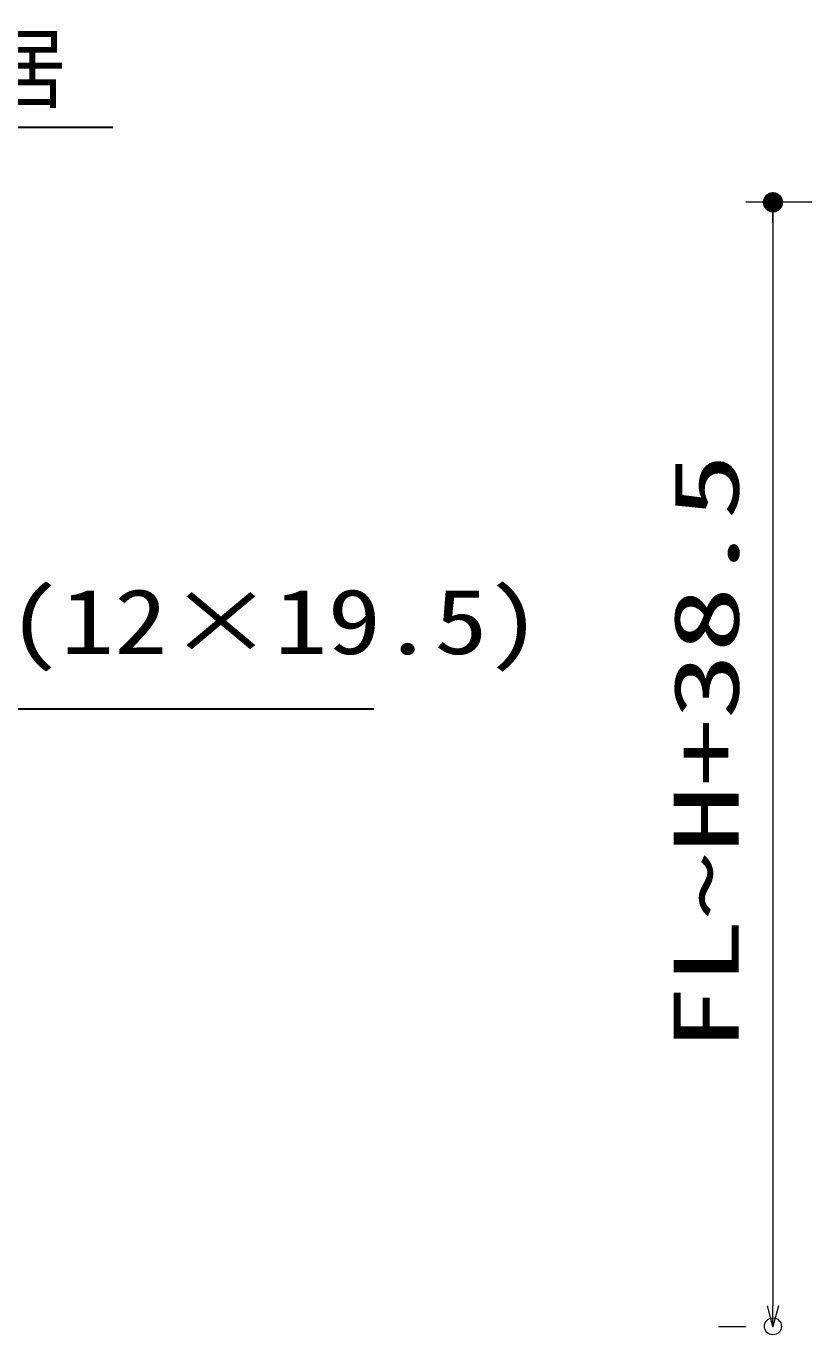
# Model space of a CAD drawing. Units: millimetres, scale not verified. Extents: x -1306 to 1306, y -607 to 607.
# Drawn here: x -117.9 to -3.4, y -392.3 to -199.6 of the extents above; entities that cross this region are included whole.
import ezdxf
from ezdxf.enums import TextEntityAlignment as Align

# ---------------------------------------------------------------- set-up
doc = ezdxf.new("R2010")
doc.units = ezdxf.units.MM
doc.header["$LTSCALE"] = 5
doc.header["$PDMODE"] = 32
doc.header["$PDSIZE"] = 2.5
for name, color, linetype, lineweight in [('0-D_線(白)', 7, 'Continuous', 30), ('1-1_寸法線', 3, 'Continuous', 13), ('1-4_DEFPOINTS', 7, 'Continuous', 5), ('1-5_0', 3, 'Continuous', 25)]:
    doc.layers.add(name, color=color, linetype=linetype, lineweight=lineweight)
doc.styles.add('ＭＳ ゴシック', font='')
doc.styles.get('ＭＳ ゴシック').set_extended_font_data('MS Gothic')

# ---------------------------------------------------------------- blocks, each defined once
blk = doc.blocks.new('_DOT')
at = {"layer": '1-5_0'}
blk.add_line((-2.5, 0), (-5, 0), dxfattribs=at)
for points in [[(0, 0), (-2.5, 0), (-2.48, 0.313)], [(0, 0), (-2.48, -0.313), (-2.5, 0)], [(0, 0), (-2.48, 0.313), (-2.421, 0.622)], [(0, 0), (-2.421, -0.622), (-2.48, -0.313)], [(0, 0), (-2.421, 0.622), (-2.324, 0.92)], [(0, 0), (-2.324, -0.92), (-2.421, -0.622)], [(0, 0), (-2.324, 0.92), (-2.191, 1.204)], [(0, 0), (-2.191, -1.204), (-2.324, -0.92)], [(0, 0), (-2.191, 1.204), (-2.023, 1.469)], [(0, 0), (-2.023, -1.469), (-2.191, -1.204)], [(0, 0), (-2.023, 1.469), (-1.822, 1.711)], [(0, 0), (-1.822, -1.711), (-2.023, -1.469)], [(0, 0), (-1.822, 1.711), (-1.594, 1.926)], [(0, 0), (-1.594, -1.926), (-1.822, -1.711)], [(0, 0), (-1.594, 1.926), (-1.34, 2.111)], [(0, 0), (-1.34, -2.111), (-1.594, -1.926)], [(0, 0), (-1.34, 2.111), (-1.064, 2.262)], [(0, 0), (-1.064, -2.262), (-1.34, -2.111)], [(0, 0), (-1.064, 2.262), (-0.773, 2.378)], [(0, 0), (-0.773, -2.378), (-1.064, -2.262)], [(0, 0), (-0.773, 2.378), (-0.468, 2.456)], [(0, 0), (-0.468, -2.456), (-0.773, -2.378)], [(0, 0), (-0.468, 2.456), (-0.157, 2.495)], [(0, 0), (-0.157, -2.495), (-0.468, -2.456)], [(0, 0), (-0.157, 2.495), (0.157, 2.495)], [(0, 0), (0.157, -2.495), (-0.157, -2.495)], [(0, 0), (0.157, 2.495), (0.468, 2.456)], [(0, 0), (0.468, 2.456), (0.773, 2.378)], [(0, 0), (0.773, 2.378), (1.064, 2.262)], [(0, 0), (1.064, 2.262), (1.34, 2.111)], [(0, 0), (1.34, 2.111), (1.594, 1.926)], [(0, 0), (1.594, 1.926), (1.822, 1.711)], [(0, 0), (1.822, 1.711), (2.023, 1.469)], [(0, 0), (2.023, 1.469), (2.191, 1.204)], [(0, 0), (2.191, 1.204), (2.324, 0.92)], [(0, 0), (2.324, 0.92), (2.421, 0.622)], [(0, 0), (2.421, 0.622), (2.48, 0.313)], [(0, 0), (2.48, 0.313), (2.5, 0)], [(0, 0), (0.468, -2.456), (0.157, -2.495)], [(0, 0), (0.773, -2.378), (0.468, -2.456)], [(0, 0), (1.064, -2.262), (0.773, -2.378)], [(0, 0), (1.34, -2.111), (1.064, -2.262)], [(0, 0), (1.594, -1.926), (1.34, -2.111)], [(0, 0), (1.822, -1.711), (1.594, -1.926)], [(0, 0), (2.023, -1.469), (1.822, -1.711)], [(0, 0), (2.191, -1.204), (2.023, -1.469)], [(0, 0), (2.324, -0.92), (2.191, -1.204)], [(0, 0), (2.421, -0.622), (2.324, -0.92)], [(0, 0), (2.48, -0.313), (2.421, -0.622)], [(0, 0), (2.5, 0), (2.48, -0.313)]]:
    blk.add_solid(points, dxfattribs=at)
blk = doc.blocks.new('_Open30')
at = {"layer": '1-5_0', "lineweight": 13}
blk.add_line((0, 0), (-5, 0), dxfattribs=at)
blk.add_lwpolyline([(-5, 1.34), (0, 0), (-5, -1.34)], dxfattribs=at)

msp = doc.modelspace()

# ---------------------------------------------------------------- linework, layer by layer
at = {"layer": '0-D_線(白)'}
for points in [[(-105.117, -214.507), (-197.476, -214.507), (-205.838, -225.928)], [(-66.673, -300.187), (-198.402, -300.187), (-200.828, -272.602)]]:
    msp.add_lwpolyline(points, dxfattribs=at)
at = {"layer": '1-1_寸法線'}
for p, q in [((44.575, -225.536), (-11.925, -225.536)), ((-7.925, -228.536), (-7.925, -388.062)), ((-15.925, -391.062), (-11.925, -391.062))]:
    msp.add_line(p, q, dxfattribs=at)
at = {"layer": '1-4_DEFPOINTS'}
msp.add_point((-7.925, -391.062), dxfattribs=at)
msp.add_point((-7.925, -391.062), dxfattribs=at)

# ---------------------------------------------------------------- block references
at = {"layer": '1-1_寸法線', "xscale": 0.6, "yscale": 0.6}
for name, p, rotation in [('_DOT', (-7.925, -225.536), 90), ('_Open30', (-7.925, -391.062), 270)]:
    msp.add_blockref(name, p, dxfattribs=dict(at, rotation=rotation))

# ---------------------------------------------------------------- texts
at = {"layer": '1-1_寸法線', "style": 'ＭＳ ゴシック'}
for s, height, width, p in [('天井埋込鴨居', 9.604, 0.9, (-182.676, -213.494)), ('天井押縁(12×19.5)', 9.621, 1.2, (-183.602, -294.952))]:
    msp.add_text(s, height=height, dxfattribs=dict(at, width=width)).set_placement(p, align=Align.BOTTOM_LEFT)
at = {"layer": '1-1_寸法線', "style": 'ＭＳ ゴシック', "width": 1.5}
msp.add_text('FL~H+38.5', height=9.604, rotation=90, dxfattribs=at).set_placement((-10.075, -350.68), align=Align.BOTTOM_LEFT)

doc.saveas('drawing.dxf')
